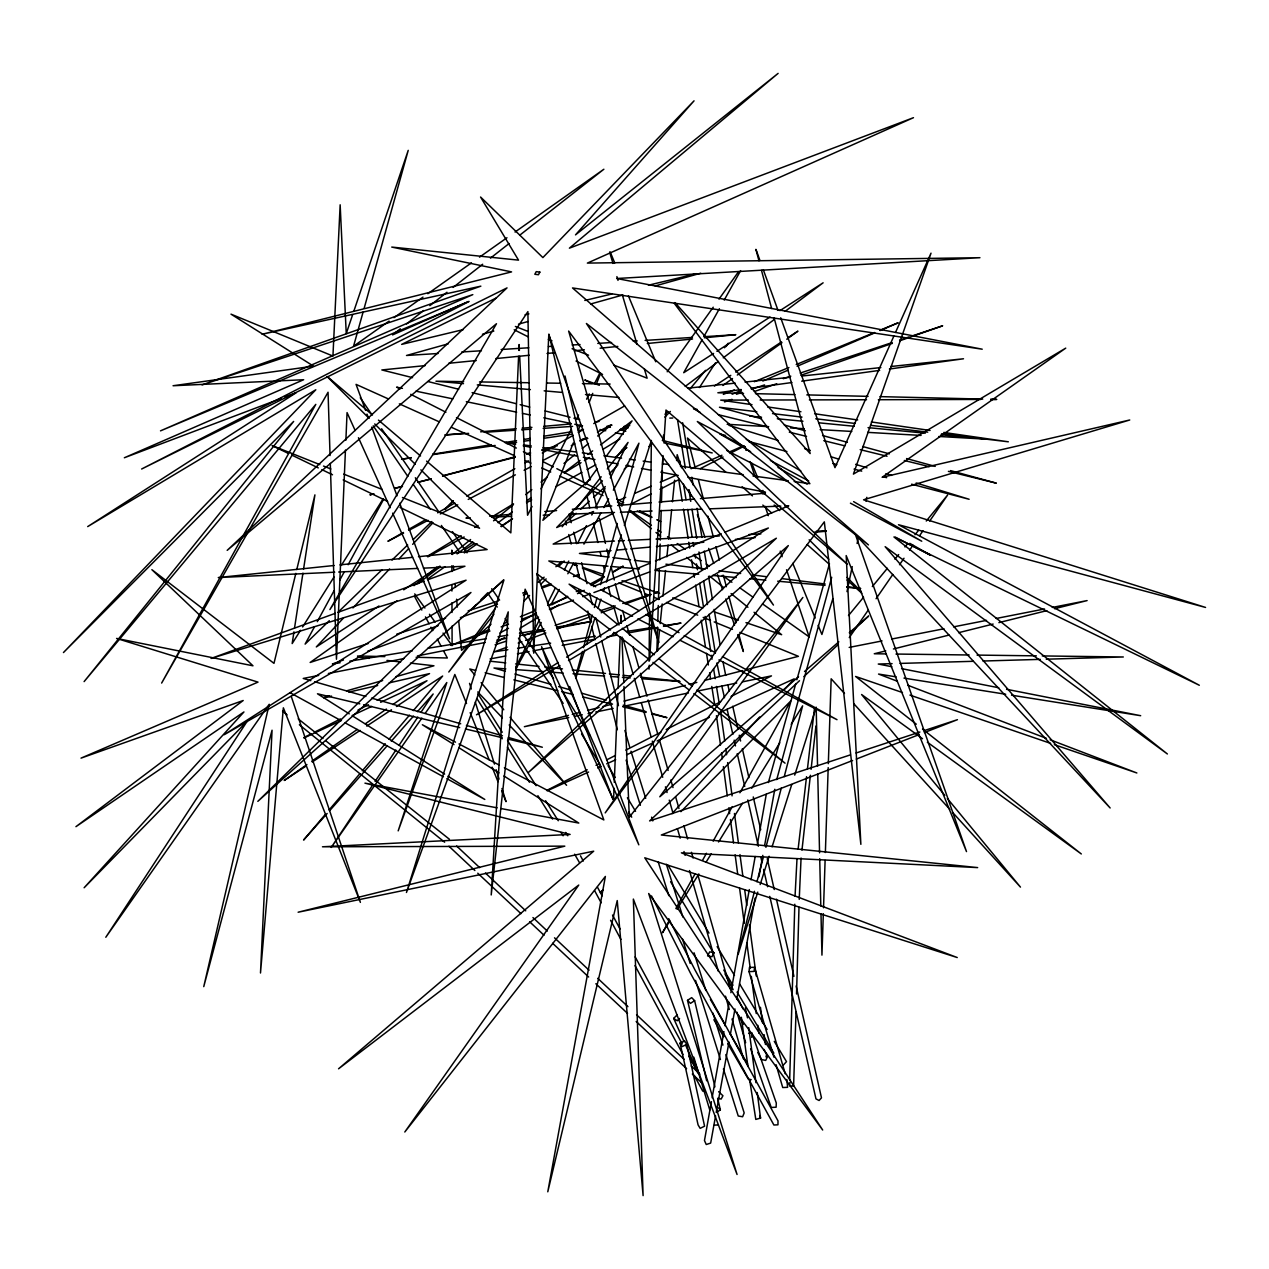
<?xml version="1.0" encoding="UTF-8"?>
<svg xmlns="http://www.w3.org/2000/svg" width="1269" height="1269" viewBox="0 0 1269 1269"><rect width="100%" height="100%" fill="white"/><g stroke="black" fill="none" stroke-linecap="round" stroke-linejoin="round"><path stroke-width="1.5" d="M649.078 661.276L649.554 613.958M649.665 604.107L651.346 440.454L624.348 525.429M789.667 1079.887L794.806 904.226M795.044 896.342L796.995 858.907M796.028 1011.726L793.585 1086.169L789.492 1085.804L789.921 1082.298M796.535 993.992L798.994 907.272M799.232 899.388L801.072 858.003M656.882 651.029L657.612 627.251M657.802 621.318L658.278 605.472M658.468 599.523L659.372 569.797M659.69 559.899L660.166 544.052M660.292 540.086L661.197 510.376M661.45 502.445L661.926 486.598M662.117 480.65L662.418 470.751M662.592 464.803L662.846 456.888M663.322 441.025L663.513 435.093M823.327 913.68L821.947 955.129L820.995 913.807M823.533 907.763L825.104 860.398M825.373 852.498L828.197 767.618M828.324 763.684L831.163 678.804L844.488 693.477M614.037 788.223L613.546 800.009L541.593 646.714L603.838 819.933L504.38 767.761M614.275 782.323L617.86 693.873M618.098 687.972L620.176 636.864M620.731 623.111L621.049 615.243L621.366 623.174M345.454 450.083L336.459 659.245L330.305 463.439M345.882 440.216L347.056 412.599L355.193 430.556M518.593 356.303L510.836 532.853L426.59 461.107M518.847 350.418L519.116 344.533L519.402 350.418M751.756 1037.423L751.962 1033.204L748.599 1033.394M648.998 669.175L649.252 665.21M649.633 659.277L663.005 455.539M663.909 441.691L665.987 410.046L847.438 564.372L697.331 421.514L744.3 446.561M754.532 967.248L754.135 971.404L749.043 971.642L749.44 967.486L754.532 967.248L785.194 1073.748M657.437 651.092L659.61 629.487M660.197 623.602L662.18 603.949M662.957 596.097L665.527 570.558M666.907 556.805L668.097 545.02M668.7 539.135L671.65 509.662M672.443 501.81L674.616 480.205M676.599 460.552L677.186 454.667L681.596 467.785M801.96 850.135L810.399 775.264M811.065 769.347L815.951 725.995M798.122 849.12L806.545 776.676M807.449 768.84L814.508 708.134M293.964 631.835L292.171 643.573L300.531 630.265M294.551 627.933L302.942 573.144M303.545 569.226L314.918 494.878L296.772 569.543M711.417 1101.651L704.469 1140.561L706.246 1144.511L710.656 1143.099L715.589 1115.879M712.115 1097.764L723.917 1031.602M724.964 1025.764L729.136 1002.415M730.865 992.691L749.281 889.569M751.01 879.845L755.182 856.496M757.276 844.821L766.302 794.235M768.379 782.561L795.806 683.579M716.303 1111.993L728.993 1042.008M730.389 1034.235L734.973 1008.966M736.734 999.242L755.055 898.151M758.941 876.752L762.812 855.369M764.572 845.646L774.788 789.27M846.994 591.608L852.245 566.593M857.098 543.497L858.32 537.723M865.997 501.176L866.806 497.321M295.836 573.366L273.977 663.354L151.868 569.67L252.975 665.797L116.589 638.434L258.004 682.119L81.026 758.132L243.204 700.504L75.934 826.674L243.949 711.957L84.119 887.761L247.169 721.284L105.803 937.268L269.202 704.295L203.754 986.632L272.058 730.214L260.494 973.006L283.352 707.816L360.396 902.386L291.251 696.38M754.484 891.298L738.114 954.383L757.783 892.107M756.974 881.733L763.415 856.876M765.905 847.327L781.292 788.049M784.258 776.58L802.627 705.834L791.206 724.329M575.714 676.314L582.439 651.473M583.486 647.65L592.29 615.164M594.368 607.518L596.953 597.969M600.586 584.581L617.178 523.431M621.842 506.236L638.942 443.167L613.339 490.183M776.723 779.594L831.703 577.3M363.108 312.015L353.543 346.247L389.075 321.12M364.171 308.208L408.221 150.361L353.845 311.175M796.869 679.772L829.466 563.737M765.984 1056.903L766.746 1054.269M832.861 598.635L821.9 634.484L818.156 625.363M760.163 884.556L769.109 856.258M772.075 846.82L791.745 784.543M794.727 775.105L816.173 707.166L817.553 766.206M575.761 678.376L584.755 650.061M586.564 644.398L594.955 617.955M597.953 608.517L600.951 599.079M603.362 591.513L604.552 587.737M606.36 582.074L621.35 534.868M352.576 314.902L346.247 333.604L340.155 204.801L332.938 356.05L230.99 314.141L313.538 366.138L173.06 385.744L303.656 379.732L124.346 457.76L281.401 398.339M573.223 443.04L542.894 520.322L590.545 478.921M578.283 430.159L580.456 424.639M589.117 402.559L592.734 393.358M596.335 384.158L600.681 373.134M893.884 336.063L834.97 467.642L780.705 317.789M895.502 332.462L931.018 253.165L853.418 474.098L1065.738 348.134L882.129 477.287L1129.743 419.991L863.586 499.796L1205.55 607.439L898.468 524.716L1199.316 685.26L893.931 536.961L1167.385 753.976L885.143 546.669L1110.137 807.972L855.449 534.646L966.502 851.594L846.185 555.568L860.874 844.345L824.327 521.86L605.186 812.89L788.319 545.575L528.507 772.361L776.358 538.215L568.496 660.61M515.69 667.335L539.579 619.51M547.542 603.568L555.505 587.642M564.34 569.924L568.766 561.072M577.617 543.354L586.468 525.652M591.766 515.024L593.543 511.486M595.304 507.933L605.043 488.454M610.341 477.826L628.044 442.405L607.312 468.975M532.044 506.458L527.571 515.246L519.687 356.303M540.975 488.866L571.383 429.081M576.745 418.532L578.537 415.011M586.579 399.18L589.26 393.898M594.622 383.349L599.983 372.8M314.458 626.854L305.115 644.113L329.321 620.7M317.266 621.683L334.096 590.624M339.711 580.266L344.391 571.637M348.134 564.737L383.666 499.177M515.642 669.493L541.244 622.492M550.73 605.075L559.264 589.419M567.814 573.747L573.493 563.293M583.93 544.147L600.998 512.803M603.854 507.584L608.597 498.876M669.175 920.659L662.481 932.763L669.746 920.993M675.869 908.572L694.984 874.008M702.629 860.176L706.452 853.276M713.146 841.173L732.261 806.608M739.906 792.792L790.571 701.186L680.882 811.668M702.043 339.854L683.705 372.721L713.575 353.448M703.962 336.396L719.396 308.716M724.218 300.071L740.62 270.662M677.027 909.223L698.822 873.929M706.087 862.159L711.274 853.767M718.54 841.997L742.413 803.34M751.756 788.208L779.785 742.825M302.625 626.949L333.985 577.046M341.298 565.403L383.127 498.86M699.441 387.537L715.43 362.934M726.09 346.532L728.232 343.264L724.456 347.769M372.88 784.734L331.225 847.438L421.879 718.111M375.069 781.434L395.896 750.074M399.18 745.125L417.818 717.08M421.102 712.115L433.157 693.969L417.453 711.671M849.262 637.609L868.25 610.072M876.07 598.73L892.837 574.445M899.531 564.721L904.004 558.249M909.587 550.159L912.95 545.289M919.644 535.581L923.007 530.728M929.701 521.004L947.578 495.084L926.259 521.02M425.274 713.257L446.799 682.532L398.18 830.862L454.825 674.473L466.532 703.549M667.193 371.785L713.226 307.209M718.984 299.135L738.542 271.693M495.465 608.041L448.782 672.031L493.895 614.244M585.358 484.885L597.033 468.88M606.376 456.094L632.057 420.896L600.538 444.864M562.183 526.762L573.16 512.708M575.603 509.583L601.205 476.779M848.501 615.56L863.554 597.255M872.326 586.595L887.38 568.29M894.899 559.137L898.674 554.569M904.94 546.939L907.446 543.893M914.965 534.741L918.74 530.172M690.447 388.377L705.564 370.326M325.292 814.46L303.592 840.046L327.148 813.492M329.115 809.955L359.73 773.836M362.284 770.822L385.253 743.745M389.075 739.224L409.49 715.145M413.313 710.64L442.659 676.028L396.436 706.484M329.766 810.542L387.346 745.617M391.28 741.191L413.52 716.097M603.013 889.839L600.364 892.757L603.14 889.966M672.047 813.651L759.671 716.953M784.892 689.115L794.188 678.852L718.46 713.178M783.322 1065.088L786.494 1061.63L774.264 1041.341M343.455 618.051L316.314 646.936L378.971 605.979M352.956 607.93L389.599 568.924M399.085 558.804L408.586 548.684M412.663 544.353L433.015 522.685M445.229 509.678L453.366 501.001M475.415 605.345L471.275 609.564L503.333 580.155M480.919 599.729L487.819 592.718M602.426 480.824L556.679 527.539L593.004 511.645M609.358 473.734L617.686 465.247M664.829 417.104L670.365 411.442M679.534 1018.452L677.234 1020.784L673.68 1018.388L677.123 1014.914M524.002 600.998L529.538 595.478M540.626 584.422L546.162 578.902M558.63 566.482L564.182 560.961M337.871 612.435L382.017 569.733M391.994 560.089L407.666 544.94M413.361 539.436L431.872 521.527M444.689 509.139L453.239 500.874M799.502 680.707L649.617 820.916L850.436 754.865M803.816 676.663L838.412 644.303M849.929 633.517L868.662 615.988L849.278 632.787M568.877 520.004L576.174 513.311M580.536 509.297L589.276 501.287M593.654 497.274L605.297 486.582M624.237 469.197L628.615 465.184M648.998 446.482L651.917 443.801M467.452 645.064L461.551 650.283L458.696 620.811M471.878 641.146L491.04 624.174M523.478 595.447L526.429 592.845M538.23 582.392L544.115 577.173M555.917 566.735L561.818 561.501M615.846 456.919L626.267 447.862M664.988 414.217L667.954 411.632M798.55 676.694L659.801 796.789L802.865 597.461L629.313 817.204L623.967 686.529M804.514 671.523L838.825 641.828M413.98 585.659L423.164 578.188M426.225 575.698L436.948 566.957M452.24 554.49L470.609 539.531M493.562 520.813L513.469 504.602M525.715 494.624L531.822 489.644M541.006 482.157L547.129 477.176M563.975 463.455L574.683 454.714M582.328 448.48L588.451 443.5M597.636 436.013L611.42 424.798L597.445 432.079M400.338 328.814L392.565 334.905L468.356 301.546M406.556 323.928L423.64 310.54M429.858 305.67L446.942 292.267M453.16 287.397L482.68 264.253M490.453 258.162L509.091 243.537M519.973 235.019L603.87 169.237L515.04 232.037M417.691 583.851L439.756 567.084M457.094 553.903L472.861 541.911M498.082 522.749L512.264 511.962M526.445 501.176L531.172 497.591M564.277 472.417L580.044 460.441M587.928 454.445L592.655 450.86M685.212 386.41L718.492 361.395M723.251 357.826L773.979 319.725M785.067 311.381L823.121 282.813L779.959 310.635M722.949 385.475L732.514 378.543M737.305 375.069L781.958 342.693M786.748 339.22L797.915 331.13L788.081 337.602M396.896 600.856L310.144 662.466L368.454 643.415M427.415 579.187L445.086 566.64M464.359 552.951L477.207 543.814M501.303 526.714L512.549 518.72L500.969 526.207M393.929 317.694L422.989 297.136M427.843 293.71L471.433 262.873M479.508 257.163L506.966 237.747M306.924 764.588L284.208 780.467L305.67 766.317M311.793 761.194L357.223 729.453M365.329 723.79L386.426 709.054M392.914 704.533L426.987 680.723L380.652 702.28M716.366 1112.516L720.348 1109.852L717.635 1098.351M312.269 761.971L360.126 730.421M366.741 726.074L391.486 709.752M714.399 386.125L730.77 375.338M735.687 372.103L781.53 341.916M403.701 589.815L439.962 566.101M464.692 549.921L474.59 543.449M694.619 1000.654L690.463 1003.382L687.512 1000.353L691.684 997.64L694.619 1000.654L714.939 1086.867M716.906 351.307L770.013 317.06M558.217 662.481L476.494 714.796L559.978 665.622M566.561 657.152L768.379 527.999L655.153 569.892M427.415 556.282L461.186 535.708M474.685 527.476L478.064 525.414M491.563 517.197L513.517 503.825M564.15 472.972L581.043 462.677M584.406 460.631L589.482 457.538M602.981 449.305L619.859 439.026M496.227 642.542L504.681 637.45M519.925 628.282L538.548 617.083M550.413 609.945L558.868 604.869M577.506 593.654L582.582 590.608M591.053 585.517L602.902 578.394M613.054 572.271L623.222 566.164L612.8 571.811M403.336 532.441L387.902 541.276L403.621 533.075M408.491 529.506L425.638 519.687M437.646 512.835L454.81 503.016M466.818 496.147L514.849 468.689M525.144 462.804L528.57 460.853M542.291 453.001L573.16 435.346M578.315 432.412L583.454 429.461M593.749 423.576L624.634 405.921M427.78 556.901L464.137 536.961M526.492 502.762L531.679 499.907M555.933 486.614L581.9 472.354M587.103 469.514L595.764 464.755M621.731 450.511L626.934 447.656M499.827 633.009L508.52 628.298M520.687 621.715L536.327 613.228M551.967 604.758L567.608 596.287M576.3 591.592L579.774 589.704M590.196 584.057L604.107 576.523M408.856 530.347L428.065 520.338M440.295 513.977L457.744 504.872M468.229 499.415L515.373 474.844M524.097 470.291L531.092 466.643M543.306 460.282L559.026 452.097M571.256 445.72L574.746 443.896M579.981 441.168L586.96 437.535M612.689 513.548L553.141 544.084L614.466 541.086M631.962 503.682L651.219 493.8M659.991 489.311L679.248 479.428M700.266 468.658L723.044 456.983M730.056 453.398L744.062 446.212M303.846 737.622L310.826 734.053M314.315 732.276L340.504 718.936M357.969 710.053L368.438 704.723M377.163 700.266L429.541 673.601L389.186 682.865M546.876 790.365L587.23 769.791M596.002 765.318L599.507 763.541M606.534 759.957L615.306 755.483M625.839 750.122L660.927 732.229M666.193 729.548L720.586 701.82M731.118 696.443L771.473 675.885L742.524 681.834M496.005 298.104L401.67 344.391L463.359 329.591M680.057 1043.102L684.625 1040.881L686.751 1044.371L704.581 1126.19L700.155 1128.347L698.077 1124.889L680.057 1043.102L682.167 1046.576L686.751 1044.371M304.037 737.923L341.456 720.506M352.147 715.542L371.738 706.421M547.161 790.825L588.626 772.028M597.651 767.951L601.252 766.317M606.661 763.859L615.671 759.766M626.489 754.865L653.535 742.603M657.152 740.969L709.434 717.271M603.901 506.886L609.342 504.507M618.431 500.525L625.696 497.353M634.77 493.371L651.124 486.217M660.197 482.252L676.536 475.098M691.066 468.737L721.95 455.222M729.215 452.05L743.745 445.689M732.134 394.247L741.159 390.376M762.812 381.049L788.081 370.167M797.106 366.297L874.706 332.89M880.115 330.559L898.151 322.802L879.956 330.257M489.342 629.598L451.003 645.445L489.977 631.01M503.952 623.555L507.6 622.048M520.369 616.766L533.154 611.484M547.764 605.44L567.846 597.144M578.791 592.607L584.279 590.355M593.4 586.579L633.564 569.971M637.212 568.464L649.998 563.182M655.47 560.914L721.204 533.741M724.853 532.234L788.747 505.823L784.781 505.982M723.362 394.373L734.291 389.9M754.325 381.699L788.921 367.534M796.202 364.552L874.484 332.494M852.594 760.512L661.323 835.002L977.653 867.599L681.39 852.847L957.238 957.54L644.763 857.796L822.677 1130.013L648.681 893.519L737.067 1174.491L633.358 899.071L643.097 1195.62L617.242 900.578L547.78 1191.813L605.376 876.435L404.795 1132.011L578.743 885.064L338.553 1068.799L593.702 851.182L298.12 912.221L564.816 846.153L322.469 846.788L570.114 834.431L364.949 783.147L497.147 807.83M856.274 759.084L918.804 734.719M924.324 732.578L957.429 719.682L923.642 730.785M285.097 396.943L296.185 392.74L87.688 526.603L315.822 389.757L63.45 652.552L293.647 421.435L84.103 681.612L315.807 404.367L161.639 683.071L328.052 392.248L330.051 455.539M501.112 626.902L508.536 624.142M521.527 619.335L536.375 613.847M549.366 609.041L573.493 600.11M582.772 596.684L590.196 593.924M593.908 592.56L649.585 571.954M507.14 647.127L494.228 651.838L507.838 649.728M518.196 643.082L521.892 641.733M525.588 640.385L545.876 632.977M556.948 628.948L590.148 616.829M601.22 612.784L614.133 608.073M625.205 604.044L651.029 594.606M654.725 593.273L658.405 591.925L654.661 593.131M335.222 613.355L211.066 658.437L466.088 580.187L224.201 734.735L470.958 592.48L257.829 801.358L503.952 579.996L406.461 892.488L508.234 611.864L491.214 894.946L525.128 589.181L638.815 844.821L536.628 573.54M338.934 612.007L424.179 581.059M427.891 579.711L464.946 566.244L423.513 568.147M343.487 659.975L332.351 664.02L340.155 662.735M367.613 651.235L438.122 625.696M460.393 617.622L497.496 604.171M523.478 594.764L527.19 593.416M542.022 588.039L551.301 584.676M573.572 576.602L579.14 574.587L573.493 576.427M724.52 401.94L731.991 399.338M754.357 391.534L776.723 383.714M800.961 375.259L892.313 343.376M899.784 340.774L942.661 325.8L912.665 335.762M736.448 394.247L742.064 392.375M751.438 389.266L764.557 384.919M783.306 378.685L790.809 376.195M800.184 373.086L892.044 342.598M899.547 340.108L908.921 336.999M856.067 753.009L919.882 732.023M396.674 634.199L445.578 618.225M468.15 610.849L498.257 601.014M522.701 593.02L526.476 591.798M541.514 586.881L550.92 583.803M495.084 644.779L506.347 641.146M523.24 635.674L543.893 628.98M555.156 625.347L588.943 614.402M600.205 610.754L615.227 605.9M622.746 603.473L650.902 594.352M323.769 697.442L329.48 695.793M346.564 690.891L382.651 680.517M395.96 676.694L433.95 665.781L410.442 663.1M757.228 1092.53L760.559 1118.068L755.801 1119.417L749.709 1080.157M448.258 343.804L406.508 355.479L438.059 353.496M482.426 334.255L493.815 331.066M518.482 324.166L527.983 321.517M590.608 304.005L622.873 294.979M655.137 285.953L700.694 273.216M402.416 486.344L394.77 488.343L402.416 486.455M431.095 478.825L417.707 482.331L431.079 479.032M442.564 475.827L515.23 456.777M526.698 453.779L530.521 452.779M541.99 449.765L557.297 445.768M582.154 439.248L585.977 438.249M620.382 429.223L628.028 427.225M442.548 476.049L515.198 457.252M526.667 454.286L530.49 453.287M541.958 450.321L545.781 449.337M549.604 448.338L555.346 446.862M580.187 440.422L587.833 438.439M620.335 430.032L627.981 428.05M568.449 715.367L524.367 726.693L568.766 717.556M572.271 714.384L579.933 712.417M587.61 710.45L599.111 707.499M602.934 706.516L612.515 704.057M624.015 701.107L685.339 685.355M689.178 684.372L696.84 682.405M704.501 680.438L742.841 670.587M746.664 669.604L798.407 656.327L739.811 632.374M885.762 650.886L874.262 653.757L886.111 653.916M893.439 648.967L949.038 635.071M958.634 632.676L993.151 624.062M998.893 622.619L1046.83 610.643M1054.507 608.723L1087.105 600.586L1052.287 607.439M525.049 314.791L528.903 313.871M584.819 300.467L611.801 293.996M648.427 285.208L696.633 273.66M323.865 697.855L331.542 696.094M348.832 692.113L377.654 685.498M574.556 716.366L582.281 714.78M588.07 713.59L591.941 712.797M595.796 712.004L613.165 708.419M622.825 706.436L688.464 692.953M698.109 690.955L736.718 683.023M318.709 675.394L303.228 678.455L310.81 680.644M328.385 673.49L403.875 658.563M417.422 655.883L485.155 642.479M496.766 640.195L506.442 638.275M519.989 635.595L545.147 630.63M556.758 628.329L591.608 621.445L556.504 627.14M849.183 647.412L882.066 640.94M891.726 639.037L943.962 628.758M953.638 626.854L986.521 620.382M996.181 618.479L1044.546 608.961M490.12 658.928L505.712 655.994M517.403 653.805L529.094 651.6M532.98 650.87L550.508 647.587M562.199 645.382L595.32 639.164M607.01 636.975L616.75 635.134M628.441 632.945L657.659 627.457M663.497 626.363L681.041 623.063L663.528 625.76M349.895 661.133L412.266 650.87M427.859 648.3L486.344 638.688M498.035 636.768L507.774 635.166M519.465 633.231L533.123 630.994M537.009 630.36L542.862 629.392M411.299 457.665L401.559 459.235L411.315 457.808M432.729 454.191L491.166 444.737M504.808 442.532L516.499 440.644M524.287 439.391L530.125 438.439M543.766 436.235L571.034 431.825M578.823 430.556L582.725 429.937M608.041 425.829L611.944 425.21M517.578 648.237L525.35 647.031M529.252 646.444L550.651 643.145M562.326 641.337L595.415 636.245M612.927 633.548L616.813 632.945M626.553 631.454L653.789 627.267M432.761 454.651L495.18 445.467M506.886 443.738L516.626 442.294M524.43 441.152L530.283 440.295M543.941 438.281L571.24 434.268M623.904 426.511L629.757 425.654M741.255 389.535L717.857 392.771L743.555 393.39M750.994 388.187L791.935 382.524M801.691 381.176L879.671 370.374M889.426 369.025L963.504 358.778L890.679 366.535M687.941 388.155L735.179 383.127M745.03 382.064L790.301 377.242M802.103 375.989L880.829 367.582M334.08 565.498L218.284 577.554L334.715 572.208M339.965 564.879L412.568 557.329M418.469 556.71L487.153 549.556L400.052 507.441M425.099 365.631L381.826 369.945L412.568 377.654M448.703 363.283L476.224 360.539M495.893 358.572L529.332 355.257M547.018 353.48L554.886 352.703M574.556 350.752L584.39 349.768M600.126 348.198L617.813 346.437M647.317 343.502L692.557 338.997M704.343 337.824L735.814 334.683L704.263 336.682M611.008 550.603L579.425 553.443L608.914 557.107M616.94 550.064L626.807 549.176M630.756 548.827L650.489 547.05M656.422 546.511L703.803 542.244M735.385 539.404L755.134 537.628M814.365 532.298L826.198 531.219M445.133 434.918L464.851 433.205M480.634 431.825L516.15 428.732M522.067 428.208L531.933 427.352M543.782 426.321L571.399 423.909M595.066 421.847L599.016 421.498M469.895 517.768L465.961 518.101L469.911 517.942M489.596 516.134L511.264 514.326M544.766 511.55L556.583 510.566M572.351 509.25L611.753 505.982M617.654 505.49L651.156 502.714M659.039 502.048L694.492 499.098M700.409 498.622L765.413 493.213M445.118 434.966L468.658 433.379M484.346 432.317L515.722 430.207M521.607 429.81L531.425 429.16M543.195 428.367L572.605 426.384M578.49 425.987L582.423 425.718M461.726 352.005L481.443 350.752M501.16 349.514L528.761 347.769M548.478 346.516L552.427 346.263M572.145 345.025L580.028 344.518M597.778 343.407L611.579 342.535M633.279 341.155L637.212 340.917M645.112 340.409L692.43 337.427M714.352 1125.143L718.428 1124.905M618.431 540.895L624.364 540.594M628.314 540.404L650.093 539.341M656.025 539.055L719.333 535.962M749.011 534.503L760.892 533.932M816.284 531.219L826.182 530.743M338.664 572.033L417.596 568.417M491.706 517.117L511.502 516.372M543.195 515.166L549.128 514.928M568.94 514.183L614.482 512.454M620.43 512.232L652.107 511.026M660.023 510.725L701.614 509.139M709.53 508.837L780.832 506.125M892.091 663.639L878.259 664.036L891.869 666.717M899.991 663.417L973.117 661.308M982.999 661.022L1040.31 659.372M1046.243 659.198L1123.319 656.977L1042.277 655.93M669.794 418.104L672.744 418.04M748.313 400.052L720.713 400.132L752.025 404.668M760.131 400.021L795.6 399.941M809.384 399.894L866.537 399.751M878.354 399.719L980.826 399.449M895.993 654.043L969.135 654.994M977.051 655.09L1036.345 655.851M463.677 381.668L435.965 381.208L463.502 383.65M479.508 381.921L528.983 382.73M546.796 383.032L560.644 383.254M582.423 383.619L610.135 384.063M755.42 393.66L794.949 394.611M806.814 394.897L868.091 396.356M879.956 396.626L982.745 399.085M357.525 655.994L384.872 656.596M416.121 657.294L447.354 657.992L443.706 651.14M727.137 424.29L768.697 426.67M790.46 427.923L804.324 428.716M820.155 429.636L851.816 431.444M867.647 432.364L921.072 435.426M938.886 436.457L986.378 439.185L941.027 434.744M505.823 668.874L493.974 668.002L505.379 671.285M515.706 669.588L543.37 671.602M549.303 672.031L563.135 673.03M573.001 673.744L604.615 676.044M610.548 676.472L618.447 677.043M622.397 677.345L630.312 677.916M642.162 678.772L679.708 681.501M477.287 384.888L530.394 389.615M544.163 390.836L561.881 392.407M585.485 394.516L618.939 397.483M607.994 566.196L548.811 560.961L595.684 586.77M611.944 566.545L639.56 568.988M655.343 570.384L698.759 574.222M712.559 575.444L736.242 577.538M750.058 578.759L765.841 580.155M777.675 581.202L825.024 585.39M846.724 587.309L860.541 588.53M749.709 416.058L761.543 417.215M777.326 418.754L802.96 421.26M818.743 422.799L854.243 426.273M868.044 427.621L925.244 433.205M490.151 661.212L505.792 662.878M515.563 663.909L539.024 666.399M544.893 667.018L562.484 668.874M572.256 669.921L605.487 673.442M609.39 673.855L619.161 674.886M623.079 675.298L630.899 676.123M640.671 677.17L679.772 681.31M357.557 657.072L369.311 658.405M386.934 660.419L400.639 661.99M756.816 411.727L719.475 407.254L761.479 418.77M772.535 413.599L802.008 417.12M815.761 418.77L855.068 423.465M870.788 425.353L927.766 432.158M941.519 433.808L1008.332 441.802L943.771 432.443M612.848 557.599L630.534 559.803M634.468 560.295L650.204 562.246M665.924 564.197L705.247 569.083M719 570.796L740.636 573.477M752.422 574.952L766.19 576.665M781.91 578.616L825.167 583.994M846.788 586.675L860.556 588.388M515.626 443.817L505.823 442.484L515.515 444.34M523.478 444.88L531.314 445.942M543.084 447.545L576.443 452.05M582.328 452.859L592.131 454.191M603.901 455.777L621.556 458.172M629.408 459.235L635.293 460.028M643.129 461.091L650.981 462.154M662.751 463.756L668.636 464.549M680.406 466.135L743.174 474.654M752.993 475.97L788.303 480.761M794.188 481.554L809.876 483.679L674.251 303.307M767.682 406.937L800.945 411.743M814.635 413.742L857.67 419.976M871.375 421.958L930.066 430.461M896.152 676.853L878.545 674.061L896.993 681.12M903.972 678.106L1005.698 694.254M1011.567 695.19L1140.672 715.7L1006.555 689.289M705.167 1091.514L702.693 1091.086L694.238 1075.398M751.216 1079.665L748.329 1079.126L727.645 1043.483M501.033 808.559L578.807 823.073L503.904 775.993M523.256 445.831L531.013 447.307M542.64 449.527L577.522 456.206M583.328 457.316L594.955 459.537M606.582 461.757L618.209 463.978M625.966 465.469L633.707 466.944M641.464 468.435L651.156 470.276M660.848 472.131L678.28 475.463M687.972 477.318L765.477 492.15M901.577 668.636L998.766 687.766M402.432 388.346L396.626 387.14L400.147 388.933M415.978 391.169L452.779 398.847M466.326 401.67L516.673 412.171M522.479 413.377L530.22 414.995M543.782 417.818L570.891 423.465M574.762 424.274L582.503 425.892M599.936 429.525L605.741 430.73M615.417 432.745L623.174 434.363M663.83 442.849L712.242 452.938L662.291 440.391M359.746 703.835L317.472 693.778L349.261 713.86M363.584 704.755L459.695 727.597M465.453 728.961L501.969 737.638M507.743 739.018L542.339 747.235L508.171 737.416M697.3 409.49L693.461 408.555L700.282 412.504M718.381 414.693L768.205 426.971M789.302 432.158L806.545 436.409M823.803 440.66L844.884 445.847M860.208 449.638L887.047 456.237M904.305 460.488L929.209 466.627M948.387 471.354L996.308 483.156L950.481 470.593M475.558 670.413L469.816 668.985L474.844 675.029M485.139 672.776L504.285 677.503M513.85 679.867L557.884 690.733M561.707 691.668L573.191 694.508M582.772 696.871L611.484 703.962M622.968 706.801L645.937 712.464M651.679 713.892L667.002 717.667L651.79 713.305M427.939 381.525L458.664 389.234M472.116 392.613L516.293 403.716M520.147 404.684L529.744 407.095M545.115 410.95L570.082 417.231M573.937 418.199L579.695 419.642M606.582 426.4L610.421 427.352M620.033 429.779L625.791 431.222M718.254 1098.319L721.141 1099.065L722.933 1095.734L718.619 1091.689M725.551 435.441L719.793 433.935L750.613 451.669M748.567 441.469L786.923 451.526M832.956 463.582L836.794 464.597M854.053 469.118L861.73 471.132M882.827 476.652L886.666 477.667M911.586 484.203L969.135 499.272L916.17 482.981M784.385 425.052L805.387 430.81M822.566 435.521L847.391 442.326M862.666 446.514L889.395 453.842M906.574 458.553L935.205 466.405M514.897 674.013L551.016 684.372M558.63 686.561L570.035 689.828M581.44 693.112L606.154 700.202M623.269 705.12L646.08 711.671M314.617 681.739L365.853 696.475M371.547 698.109L460.726 723.774M466.421 725.408L502.476 735.782M728.945 425.337L778.119 440.47M804.594 448.623L810.256 450.368M831.068 456.777L838.635 459.108M855.655 464.343L866.997 467.833M885.921 473.654L891.584 475.399M573.239 564.166L576.983 565.435M582.614 567.338L603.267 574.334M622.048 580.679L659.594 593.4M672.744 597.842L702.788 608.01M714.05 611.832L738.447 620.097M745.966 622.635L781.641 634.706L754.056 612.261M902.465 692.541L855.576 676.456L916.297 724.187M909.952 695.111L1050.605 743.38M1054.349 744.665L1136.865 772.98L1050.145 739.779M599.349 385.268L584.771 379.986L591.766 383.444M908.065 685.371L1046.449 738.368M515.388 326.466L528.19 331.479M548.319 339.394L551.983 340.822M572.097 348.721L588.562 355.193M614.18 365.25L647.111 378.178L644.319 368.771M319.82 464.597L272.089 445.562L288.079 453.303M323.5 466.056L330.844 468.975M343.693 474.098L382.255 489.469M402.447 497.511L479.571 528.253L420.864 469.831M573.191 564.277L576.84 565.768M582.344 568.02L604.314 576.998M618.955 582.979L640.94 591.957M644.604 593.464L650.093 595.7M653.757 597.207L659.245 599.444M666.574 602.442L697.696 615.164M703.185 617.4L710.513 620.398M714.177 621.905L732.483 629.376M388.52 398.989L356.066 384.38L365.631 410.395M399.338 403.859L438.995 421.72M451.605 427.399L514.691 455.809M525.509 460.679L530.918 463.106M541.736 467.975L550.746 472.036M559.756 476.097L603.013 495.576M617.448 502.064L622.841 504.507M637.276 510.995L651.695 517.498M657.104 519.925L660.705 521.543L657.183 519.751M291.632 455.016L318.297 467.912M321.85 469.625L332.51 474.78M343.185 479.936L387.616 501.429M514.199 329.781L528.348 336.919M576.063 361.046L602.569 374.434M632.549 616.242L569.083 584.137L617.749 624.491M637.831 618.923L673.078 636.752M680.136 640.322L711.861 656.374M718.904 659.928L837.001 719.682L722.426 656.581M410.712 394.31L445.911 412.235M456.475 417.596L516.34 448.068M523.383 451.653L530.426 455.238M542.751 461.519L553.316 466.881M556.837 468.673L602.601 491.975M616.686 499.145L623.729 502.73M639.576 510.788L651.901 517.07M726.947 450.543L786.574 481.205M895.295 537.12L930.367 555.156L909.825 543.338M455.508 742.143L422.355 724.742L453.985 744.617M458.997 743.967L499.145 765.017M770.41 460.488L808.67 480.903M850.42 503.174L921.754 541.228L853.609 501.62M289.982 692.636L339.981 720.046M345.152 722.886L443.42 776.771M446.878 778.658L484.806 799.454L447.989 776.216M600.903 589.641L639.084 610.675M646.032 614.497L679.026 632.676M684.229 635.547L715.478 652.758M778.008 467.436L807.116 484.203M746.267 439.248L800.787 470.926M458.981 747.758L498.923 772.869M352.608 715.97L444.642 774.106M630.503 510.519L651.425 525.318M657.865 529.871L661.086 532.155M667.526 536.708L670.746 538.992M677.186 543.544L685.228 549.239M693.286 554.934L701.329 560.628M706.167 564.039L709.387 566.323M722.251 575.428L731.912 582.265M739.97 587.944L752.85 597.064M762.51 603.885L809.194 636.911L786.526 569.765M922.531 738.732L861.588 694.508L944.818 795.393M927.353 742.222L1081.315 853.958L922.515 729.088M538.199 574.746L610.532 629.963M613.673 632.359L649.839 659.959M652.98 662.355L689.146 689.971M693.857 693.572L785.051 763.177L696.84 690.05M298.215 718.857L322.913 738.51M325.99 740.969L449.448 839.285M282.559 711.179L287.143 714.891M299.373 724.773L444.642 842.204M629.947 511.28L651.409 528.729M655.994 532.472L660.594 536.216M671.317 544.94L678.978 551.174M686.64 557.408L700.425 568.623M709.625 576.11L723.409 587.325M731.071 593.559L747.933 607.28M622.318 628.266L654.249 654.741M658.817 658.532L692.271 686.259M327.291 376.544L372.436 414.979M378.448 420.102L420.562 455.983M725.868 472.211L687.433 438.011L695.428 468.515M742.127 486.677L752.469 495.878M762.812 505.078L771.679 512.977M807.147 544.544L829.307 564.277M847.042 580.044L861.825 593.21M456.65 846.026L479.666 867.631M485.424 873.024L525.731 910.825M532.932 917.566L547.32 931.065M554.521 937.807L589.07 970.214M597.699 978.304L627.933 1006.65M636.562 1014.756L684.07 1059.298M691.272 1066.039L699.901 1074.145M448.956 846.249L474.876 870.518M477.763 873.215L520.956 913.648M529.601 921.738L544.004 935.221M552.649 943.311L588.642 977.003M595.843 983.745L627.52 1013.392M636.166 1021.482L686.577 1068.657M692.335 1074.05L702.407 1083.488M760.163 491.119L762.97 493.895M774.169 505.03L779.769 510.598M809.162 539.801L828.768 559.28M846.962 577.363L860.969 591.275M327.196 376.655L369.136 418.373M374.72 423.941L415.264 464.28M477.747 691.97L502.35 717.81M509.186 724.996L566.593 785.289L510.043 717.318M718.444 1107.853L720.348 1109.852M853.815 703.74L949.815 809.368M952.48 812.303L1020.466 887.11L947.34 798.455M674.981 302.609L810.161 453.556L774.169 318.059M481.125 682.579L503.761 709.768M414.709 593.908L424.909 608.01M429.445 614.275L435.108 622.111M443.04 633.088L452.113 645.635L452.05 626.14M360.269 397.768L371.5 414.091M381.62 428.779L410.823 471.211M415.328 477.747L438.915 512.026M452.398 531.616L467.008 552.824M491.722 588.737L499.589 600.158M519.814 629.551L553.522 678.503M562.516 691.573L589.657 735.195M373.213 425.845L407.857 476.462M413.44 484.631L430.207 509.123M441.374 525.445L459.251 551.571M488.311 594.019L497.258 607.074M505.078 618.511L507.314 621.778M518.482 638.101L563.182 703.407M477.921 693.826L502.238 732.229M507.521 740.588L536.073 785.67M545.575 800.707L558.265 820.742M565.673 832.432L567.782 835.763M476.97 698.648L502.175 738.796M507.426 747.155L529.49 782.275M537.882 795.663L552.586 819.076M560.993 832.448L563.087 835.795M574.635 854.196L579.552 862.761M608.01 765.635L615.148 777.469M627.394 797.773L635.547 811.303M668.192 865.426L708.99 933.08M717.144 946.611L734.481 975.369M739.573 983.824L767.126 1029.492M581.599 733.974L600.015 764.541M628.647 812.081L631.724 817.188M670.587 881.717L713.559 953.035M723.774 970.024L732.99 985.299M737.083 992.088L773.9 1053.222M713.876 1019.721L723.711 1036.694M710.402 999.48L725.107 1024.987M730.008 1033.474L747.647 1064.072M580.472 855.798L583.296 861.032M597.445 887.174L602.156 895.882M612.53 915.044L620.065 928.987M635.15 956.858L682.294 1043.99M688.893 1056.173L698.315 1073.606M594.606 890.648L601.173 902.846M610.579 920.279L620.922 939.457M635.023 965.598L682.96 1054.491M414.519 596.335L421.816 610.04M425.464 616.893L429.112 623.745M430.937 627.172L432.761 630.598M437.329 639.148L440.977 646M738.621 1015.612L743.19 1024.4M757.783 1052.493L761.448 1059.52L765.683 1060.408L767.65 1056.458L764.017 1049.431M724.948 973.815L733.133 989.646M736.766 996.673L743.126 1008.982M668.731 918.645L694.762 969.5L778.008 1120.876L777.96 1124.81L773.9 1125.016L690.669 973.545L651.536 895.993M358.445 437.726L390.186 507.759M392.629 513.152L449.575 638.83L399.751 503.254M673.68 1018.388L684.118 1041.754M685.72 1045.339L697.776 1072.289M610.215 252.008L614.767 262.984M628.441 295.915L655.756 361.776M746.473 450.305L744.966 446.656L746.235 450.384M751.692 463.074L757.672 477.667M762.891 490.421L764.398 494.069M792.776 563.373L815.174 618.066M470.18 712.639L489.199 759.877M492.118 767.142L497.971 781.672M501.636 790.761L506.014 801.659L501.969 788.509M569.654 686.513L612.911 799.28M366.995 414.106L368.359 417.818M371.769 427.098L397.023 495.83M745.284 1008.014L747.489 1017.849M759.941 260.446L755.912 249.343L758.957 260.795M763.288 269.694L778.024 310.397M759.639 1115.483L760.559 1118.068M750.598 1048.733L771.219 1107.472L776.12 1107.202L776.295 1103.015L751.962 1033.204M750.011 461.583L755.055 476.509M765.128 506.347L768.268 515.674M780.229 551.111L782.116 556.71M689.162 490.294L691.05 495.909M697.347 514.659L704.914 537.168M708.689 548.414L713.733 563.404M717.508 574.667L722.553 589.657M725.709 599.031L734.529 625.284M737.686 634.659L743.348 651.536L738.859 634.373M626.125 760.083L640.369 805.292M658.167 861.778L668.842 895.676M682.484 938.997L690.193 963.472M695.539 980.429L720.443 1059.52M723.409 1068.926L738.241 1116.006L742.619 1116.752L744.173 1112.945L725.9 1054.539M629.789 747.441L624.871 730.405M630.963 751.216L645.715 798.312M651.6 817.157L652.789 820.916M666.352 864.252L682.865 917.011M694.064 952.797L705.85 990.486M712.924 1013.09L722.949 1045.117M469.546 683.356L471.291 688.988M475.336 702.138L494.45 764.112M496.179 769.744L499.066 779.134M693.81 1057.172L709.783 1110.042M609.628 252.166L612.975 263.444M616.893 276.61L618.019 280.386M622.492 295.423L637.038 344.327M749.043 971.642L773.884 1057.14M776.089 1064.739L782.719 1087.533L787.589 1087.343L786.828 1079.443M610.833 596.525L608.374 586.928M613.562 606.043L619.018 625.062M622.841 638.386L633.215 674.537M634.31 678.344L639.766 697.379M641.4 703.089L651.235 737.337M652.329 741.144L662.704 777.31M665.432 786.828L667.066 792.538M669.255 800.136L673.078 813.461M677.44 828.689L680.168 838.206M683.991 851.531L685.086 855.322M689.448 870.55L718.397 971.419M725.487 996.149L729.31 1009.474M732.039 1018.991L743.507 1058.949M619.875 600.998L615.227 583.803M622.587 610.516L625.3 620.033M626.918 625.744L629.63 635.261M632.882 646.682L638.846 667.637M640.48 673.347L646.984 696.189M648.062 699.996L657.818 734.259M659.452 739.97L668.128 770.442M670.841 779.959L672.998 787.573M675.711 797.091L678.963 808.512M683.848 825.643L687.639 838.968M691.431 852.292L693.064 858.003M697.934 875.15L730.468 989.376M736.972 1012.218L745.649 1042.674M761.495 270.345L771.631 308.51M698.426 479.952L703.423 499.018M707.912 516.182L713.4 537.152M715.89 546.685L719.396 560.026M723.378 575.269L726.376 586.706M728.882 596.24L735.861 622.936M569.273 515.055L571.256 522.685M573.715 532.203L576.665 543.64M581.583 562.69L586.992 583.661M589.451 593.194L592.401 604.631M595.843 617.971L600.76 637.022M601.744 640.829L618.479 705.627M565.435 521.115L566.386 524.938M568.766 534.519L571.161 544.084M575.92 563.23L579.727 578.537M587.817 611.087L590.672 622.571M591.624 626.394L594.955 639.798M595.907 643.621L617.337 729.77M564.991 376.005L590.117 479.904M592.433 489.517L597.08 508.758M599.412 518.386L605.456 543.402M606.852 549.176L608.708 556.869M611.039 566.482L614.291 579.949M687.512 1000.353L706.674 1080.791M548.89 334.096L583.851 482.696M587.039 496.211L589.752 507.79M593.384 523.24L597.937 542.529M600.205 552.189L601.109 556.044M603.378 565.688L604.742 571.478M719.65 676.504L716.937 662.941M721.839 686.148L724.488 697.712M727.121 709.292L732.847 734.354M734.164 740.144L735.481 745.934M737.241 753.643L744.713 786.431M747.806 799.93L758.354 846.233M760.988 857.796L761.876 861.651M763.637 869.376L767.586 886.73M769.791 896.374L815.983 1098.891L819.076 1100.493L821.487 1097.859L796.123 985.981M725.725 675.425L722.981 661.879M727.898 685.07L729.215 690.844M732.721 706.278L737.971 729.437M739.272 735.211L740.588 741.001M742.333 748.726L748.9 777.659M753.263 796.948L760.702 829.736M767.253 858.669L774.249 889.537M776.438 899.182L793.934 976.337M682.627 422.751L690.177 467.468M691.811 477.192L693.128 484.964M697.062 508.298L701.995 537.453M704.279 551.063L707.245 568.56M708.546 576.332L712.48 599.666M714.13 609.39L720.031 644.382M677.503 419.611L685.387 468.277M688.861 489.691L690.748 501.366M692.017 509.155L696.744 538.357M698.949 551.983L701.789 569.511M703.692 581.186L707.467 604.552M709.054 614.275L715.367 653.218M679.724 460.837L680.343 464.724M683.515 484.171L686.053 499.732M687.639 509.456L692.065 536.692M693.017 542.513L693.651 546.416M694.92 554.188L695.555 558.074M696.507 563.912L697.458 569.749M699.679 583.359L703.47 606.709M705.056 616.433L710.767 651.441M711.401 655.327L712.036 659.214M713.606 668.937L715.193 678.677M716.462 686.45L719.317 703.962M720.586 711.735L724.742 741.048M678.788 479.888L682.214 501.318M683.452 509.123L688.115 538.342M688.75 542.244L689.686 548.097M691.542 559.788L692.795 567.576M693.731 573.429L694.349 577.316M695.586 585.12L699.013 606.55M701.202 620.192L705.548 647.476M706.484 653.313L708.356 665.004M709.593 672.808L710.529 678.645M711.782 686.45L714.574 703.978M716.446 715.668L720.506 745.046M725.789 748.884L726.582 754.754M727.629 762.59L732.086 795.869M734.45 813.477L738.399 842.838M739.97 854.592L742.857 876.118M744.697 889.823L746.791 905.495M749.424 925.069L756.245 975.972M760.448 1007.285L762.542 1022.941M764.128 1034.695L765.429 1044.482M721.553 752.882L722.347 758.767M723.378 766.603L727.296 795.996M728.866 807.766L729.643 813.635M730.436 819.52L733.561 843.044M735.132 854.798L737.733 874.404M739.573 888.11L744.268 923.404M746.87 942.994L750.265 968.469M751.311 976.321L756.276 1013.55M757.831 1025.32L758.878 1033.156M741.35 1017.262L747.885 1066.388M748.773 1027.668L755.943 1082.695M452.192 554.014L451.812 550.096L451.827 553.998M453.334 565.815L453.715 569.733M455.063 583.486L455.444 587.42M456.586 599.206L457.348 607.058M621.937 637.022L623.809 682.563M817.744 774.074L819.568 852.8M819.711 858.701L820.805 905.939M451.859 565.688L451.875 571.542M451.923 585.183L451.938 591.037M451.97 602.743L452.002 612.483M548.795 334.635L533.71 653.186L527.888 311.619L329.908 609.58L496.48 323.722L227.183 550.365L507.029 287.889L141.636 469.007L469.118 301.467L160.497 430.857L472.814 294.63L202.041 384.904L480.856 286.159L262.096 334.27L511.566 271.899L391.74 247.074L518.513 260.129L480.57 197.028L542.878 257.591L694.048 100.838L575.507 234.876L778.119 73.38L569.4 248.169L913.474 117.684L587.357 263.095L979.938 257.702L616.718 278.498L982.222 349.197L572.509 287.936L868.44 544.909L586.405 323.5L773.456 605.075L568.639 331.066L658.897 642.447L548.795 334.635M714.05 952.718L711.957 956.731L707.579 955.89L709.688 951.877L714.05 952.718M539.88 272.105L538.453 274.723L534.82 274.263L536.248 271.645L539.88 272.105M373.736 493.863L369.913 494.862L373.736 493.879M996.577 399.418L990.677 399.418L996.577 399.418"/></g></svg>
